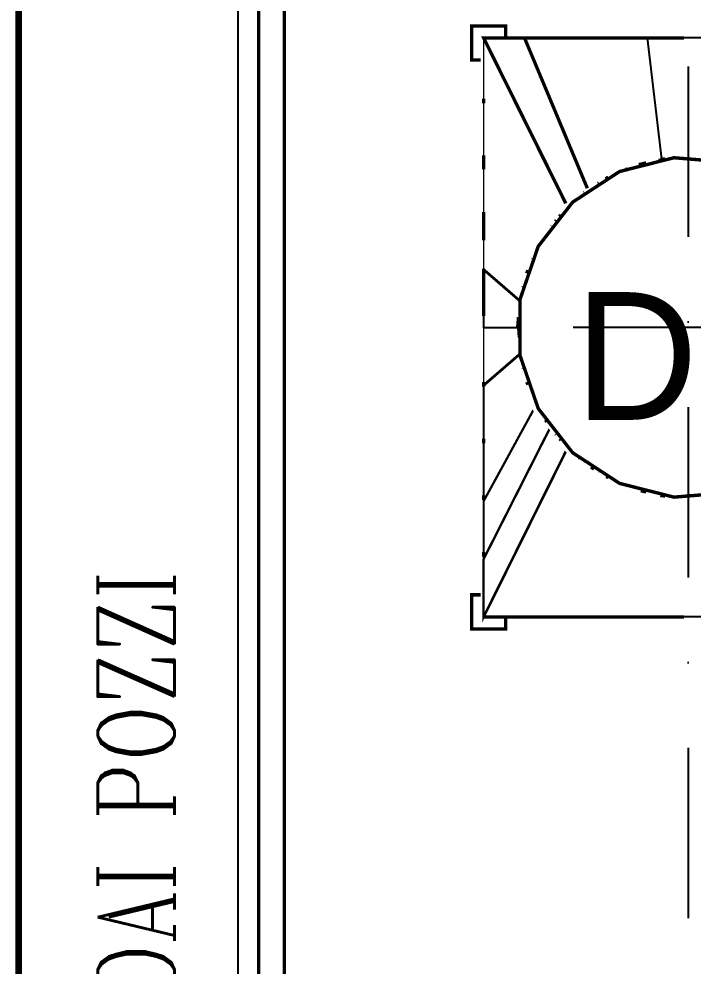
# Model space of a CAD drawing. Extents: x -57244 to 324435, y 15553 to 159369.
# Drawn here: x 126065 to 130022, y 123583 to 129145 of the extents above; entities that cross this region are included whole.
import ezdxf

# ---------------------------------------------------------------- set-up
doc = ezdxf.new("R2010")
doc.units = 0
doc.header["$LTSCALE"] = 2000
doc.header["$MEASUREMENT"] = 0
doc.linetypes.add('DASHDOT', pattern=[1, 0.5, -0.25, 0, -0.25])
doc.layers.add('AREE PDL', color=7, linetype='CONTINUOUS', lineweight=100)
doc.layers.add('BASE', color=253, linetype='CONTINUOUS')
doc.styles.add('ROMANC', font='ROMANC', dxfattribs={"height": 0.2})
doc.styles.add('TXT', font='TXT', dxfattribs={"height": 0.2})

msp = doc.modelspace()

# ---------------------------------------------------------------- linework, layer by layer
at = {"layer": 'AREE PDL'}
msp.add_line((126065, 109205), (126065, 139378), dxfattribs=at)
at = {"layer": 'BASE', "linetype": 'Continuous'}
msp.add_line((127352.6440535424, 118253.048983458), (127352.6440535424, 137622.5337172005), dxfattribs=at)
at = {"layer": 'BASE', "linetype": 'DASHDOT'}
for p, q in [((129992.8440535426, 134865.9937172001, 5658.999999999996), (129992.8440535426, 114344.8937172003, 5658.999999999996)), ((136319.1640535413, 127333.3537172003, 5658.999999999996), (128521.0640535384, 127333.3537172003, 5658.999999999996))]:
    msp.add_line(p, q, dxfattribs=at)
at = {"layer": 'BASE', "linetype": 'Continuous', "const_width": 20}
for points, elevation in [([(127622.8640535411, 118253.048983458), (127622.8640535411, 135743.3537172003), (127472.8640535411, 135743.3537172003), (127472.8640535411, 118253.048983458)], -100), ([(127472.8640535411, 118253.048983458), (127472.8640535411, 135743.3537172003), (127622.8640535411, 135743.3537172003), (127622.8640535411, 118253.048983458)], 1200), ([(128922.8640535405, 129038.1937172003), (128922.8640535405, 129103.3537172003), (128722.8640535405, 129103.3537172003), (128722.8640535405, 128903.3537172003), (128775.6240535406, 128903.3537172003)], 2808.999999997366), ([(128775.6240535411, 128903.3537172003), (128722.8640535411, 128903.3537172003), (128722.8640535411, 129103.3537172003), (128922.8640535411, 129103.3537172003), (128922.8640535411, 129038.1937172003)], -100), ([(129968.5840535412, 129033.3537172003), (128803.3640535411, 129033.3537172003)], 4558.999999999996), ([(128792.8640535411, 128677.5137172004), (128792.8640535411, 128649.7737172004)], 4558.999999999996), ([(128792.8640535411, 128261.3737172004), (128792.8640535411, 128344.5937172003)], 4558.999999999996), ([(129703.4640535412, 128289.1137172004), (129746.6440535412, 128299.4737172003)], 5058.999999999996), ([(129836.4240535412, 128321.0337172003), (129857.6240535411, 128322.6937172003)], 5058.999999999996), ([(129635.6640535412, 128264.4537172003), (129628.2440535411, 128261.3737172004)], 5058.999999999996), ([(129508.7240535412, 128205.8937172004), (129524.7040535412, 128215.6737172003)], 5058.999999999996), ([(129463.4640535412, 128178.1337172003), (129469.2040535412, 128181.6737172003)], 5058.999999999996), ([(129382.0040535411, 128122.6537172003), (129385.9840535411, 128126.0537172003)], 5058.999999999996), ([(129302.7440535411, 128052.6137172004), (129314.0840535412, 128067.1737172003)], 5058.999999999996), ([(128792.8640535411, 128011.6737172003), (128792.8640535411, 127845.2137172003)], 4558.999999999996), ([(129275.0040535411, 128016.9537172003), (129184.5240535412, 127900.7137172003)], 5058.999999999996), ([(129219.5240535412, 127962.9137172003), (129213.7840535412, 127956.1937172003)], 5058.999999999996), ([(129237.4840535411, 127983.9337172003), (129247.2640535411, 127995.3937172003)], 5058.999999999996), ([(129191.7840535412, 127930.4337172003), (129190.1040535412, 127928.4537172003)], 5058.999999999996), ([(129136.2840535412, 127838.7337172002), (129119.7440535411, 127817.4737172003)], 5058.999999999996), ([(129080.8040535412, 127736.5337172003), (129079.8640535411, 127734.2537172004)], 5058.999999999996), ([(128792.8640535411, 127678.7537172002), (128792.8640535411, 127401.3337172003)], 4558.999999999996), ([(129053.0640535412, 127669.5537172003), (129045.3840535411, 127651.0137172003)], 5058.999999999996), ([(129025.3240535412, 127573.6937172003), (129023.9040535412, 127567.7937172003)], 5058.999999999996), ([(129006.4840535411, 127497.9537172003), (129006.4840535411, 127484.5537172003)], 5058.999999999996), ([(128997.5840535412, 127393.3137172003), (128992.8640535411, 127333.3537172003)], 5058.999999999996), ([(129006.4840535411, 127262.6137172004), (129006.4840535411, 127401.3337172003)], 5058.999999999996), ([(129006.4840535411, 127168.7537172004), (129006.4840535411, 127179.3737172004)], 5058.999999999996), ([(129040.9440535412, 127068.4137172003), (129021.9040535412, 127123.8937172004)], 5058.999999999996), ([(129024.5640535412, 127096.1537172003), (129025.3240535412, 127093.0137172003)], 5058.999999999996), ([(129050.4640535412, 127040.6737172003), (129069.5240535412, 126985.1737172003)], 5058.999999999996), ([(128792.8640535411, 126985.1737172003), (128792.8640535411, 127012.9137172003)], 4558.999999999996), ([(129046.5440535412, 127012.9137172003), (129053.0640535412, 126997.1537172003)], 5058.999999999996), ([(129113.3840535411, 126857.4137172003), (129107.6040535411, 126874.2137172003)], 5058.999999999996), ([(129164.0440535412, 126777.8937172004), (129156.0240535412, 126790.9737172003)], 5058.999999999996), ([(129219.5240535412, 126703.7937172003), (129216.1440535412, 126707.7537172002)], 5058.999999999996), ([(128792.8640535411, 126679.9937172004), (128792.8640535411, 126652.2537172002)], 4558.999999999996), ([(129247.2640535411, 126671.3137172003), (129239.8440535412, 126679.9937172004)], 5058.999999999996), ([(129315.5640535412, 126597.6337172004), (129316.8840535411, 126596.7737172003)], 5058.999999999996), ([(129330.5040535411, 126587.8737172004), (129552.4440535412, 126442.8737172002)], 5058.999999999996), ([(129352.7640535411, 126569.0337172003), (129358.2440535411, 126564.3537172003)], 5058.999999999996), ([(129385.9840535411, 126540.6537172003), (129385.2440535411, 126541.2937172003)], 5058.999999999996), ([(129441.4640535412, 126502.0337172003), (129422.7040535412, 126513.5337172004)], 5058.999999999996), ([(129467.9640535412, 126485.7937172003), (129469.2040535412, 126485.0337172003)], 5058.999999999996), ([(129513.2440535411, 126458.0537172003), (129524.7040535412, 126451.0337172004)], 5058.999999999996), ([(129635.6640535412, 126402.2537172002), (129634.9240535412, 126402.5737172003)], 5058.999999999996), ([(129715.0040535411, 126374.8337172003), (129746.6440535412, 126367.2337172003)], 5058.999999999996), ([(128792.8640535411, 126347.0737172003), (128792.8640535411, 126319.3337172003)], 4558.999999999996), ([(129857.6240535926, 126344.0137172004), (129836.4240535926, 126345.6737172003), (129830.5640535927, 126347.0737172003)], 5059.000000248823), ([(128792.8640535411, 126014.1537172003), (128792.8640535411, 125986.4137172003)], 4558.999999999996), ([(128922.8640535411, 125625.7537172002), (128922.8640535411, 125563.3537172003), (128722.8640535411, 125563.3537172003), (128722.8640535411, 125763.3537172003), (128775.6240535411, 125763.3537172003)], 2808.999999999993), ([(129968.5840535412, 125633.3537172003), (128792.8640535411, 125633.3537172003)], 4558.999999999996)]:
    msp.add_lwpolyline(points, dxfattribs=dict(at, elevation=elevation))
at = {"layer": 'BASE', "linetype": 'Continuous', "extrusion": (0, 0.4497791874086584, 0.8931397889322853), "const_width": 20, "elevation": 62108.34128127892}
msp.add_lwpolyline([(-129275.0040535411, -112106.812041266), (-128792.8640535411, -113194.2789888098), (-129032.8640535411, -113194.2789888098)], dxfattribs=at)
at = {"layer": 'BASE', "linetype": 'Continuous', "extrusion": (-0.9204552669568712, 0, 0.3908479263490535), "const_width": 20, "elevation": -116766.1943683173}
msp.add_lwpolyline([(-129033.3537172003, 54534.77940593859), (-128693.3537172003, 54534.77940593859), (-128353.3537172003, 54534.77940593859), (-128013.3537172003, 54534.77940593859), (-127673.3537172002, 54534.77940593859), (-127496.3537172003, 55058.56368672601)], dxfattribs=at)
at = {"layer": 'BASE', "linetype": 'Continuous', "extrusion": (0, 0.4893869261585729, 0.8720667614953936), "const_width": 20, "elevation": 67122.9887132505}
msp.add_lwpolyline([(-129401.7240535411, -109282.0926150509), (-129032.8640535411, -110294.5839046923), (-129272.8640535411, -110294.5839046923), (-129512.8640535411, -110294.5839046923), (-129752.8640535411, -110294.5839046923)], dxfattribs=at)
at = {"layer": 'BASE', "linetype": 'Continuous', "extrusion": (0.9499630838800396, 0.3123621924387218, 0), "const_width": 20, "elevation": 163109.5898631334}
msp.add_lwpolyline([(82196.96738197914, 4558.999999999947), (81355.12414241489, 5053.279999999953)], dxfattribs=at)
at = {"layer": 'BASE', "linetype": 'Continuous', "extrusion": (-0.9749187957186162, -0.2225608720205854, 0), "const_width": 20, "elevation": -154982.3011761887}
msp.add_lwpolyline([(-96209.15919518634, 5055.859999999951), (-96972.5458518683, 4558.999999999947)], dxfattribs=at)
at = {"layer": 'BASE', "linetype": 'Continuous', "extrusion": (-1, 0, 0), "const_width": 20, "elevation": -129992.8640535411}
msp.add_lwpolyline([(-128344.5937172003, 5050.98), (-129033.3537172003, 4558.999999999996)], dxfattribs=at)
at = {"layer": 'BASE', "linetype": 'Continuous', "extrusion": (0.8921623942257842, 0.451714801981645, 0), "const_width": 20, "elevation": 173036.8427439226}
msp.add_lwpolyline([(56637.72749068945, 4558.999999999886), (55780.37236683455, 5054.27999999989)], dxfattribs=at)
at = {"layer": 'BASE', "linetype": 'Continuous', "extrusion": (0.8777290152792461, 0.4791573600988772, 0), "const_width": 20, "elevation": 174546.6878676798}
msp.add_lwpolyline([(50947.4140265187, 4558.999999999953), (50336.88390768739, 5032.379999999954)], dxfattribs=at)
at = {"layer": 'BASE', "linetype": 'Continuous', "const_width": 20, "elevation": 5659.000000000215}
msp.add_lwpolyline([(129113.3840535413, 126857.4137172003), (129006.4840535412, 127168.7537172004), (129006.4840535412, 127497.9537172003), (129113.3840535413, 127809.2937172003), (129315.5640535412, 128069.0737172003), (129591.1640535412, 128249.1337172004), (129910.2840535412, 128329.9337172003), (130238.3440535412, 128302.7537172004), (130539.8040535412, 128170.5137172003), (130782.0040535413, 127947.5737172003), (130938.6640535412, 127658.0537172003), (130992.8640535412, 127333.3537172003), (130938.6640535412, 127008.6537172003), (130782.0040535413, 126719.1337172003), (130539.8040535412, 126496.1937172003), (130238.3440535412, 126363.9537172003), (129910.2840535412, 126336.7737172003), (129591.1640535412, 126417.5737172003), (129315.5640535412, 126597.6337172004)], close=True, dxfattribs=at)
at = {"layer": 'BASE', "linetype": 'Continuous', "extrusion": (-0.8303753384948815, -0.5572044483127456, 0), "const_width": 20, "elevation": -178276.0282188428}
msp.add_lwpolyline([(-34098.81827350099, 5047.339999999875), (-34535.17516321409, 4558.999999999874)], dxfattribs=at)
at = {"layer": 'BASE', "linetype": 'Continuous', "extrusion": (-0.920455266956866, 0, 0.3908479263490657), "const_width": 20, "elevation": -116766.1943683165}
msp.add_lwpolyline([(-127170.3537172003, 55058.56368672752), (-126993.3537172003, 54534.77940594019), (-127333.3537172003, 54534.77940594019)], dxfattribs=at)
at = {"layer": 'BASE', "linetype": 'Continuous', "extrusion": (-0.850680637172466, 0, 0.5256828450119398), "const_width": 20, "elevation": -107165.0075659238}
msp.add_lwpolyline([(-126846.4537172003, 72136.05597859608), (-126313.3537172003, 71582.45221777071), (-126653.3537172003, 71582.45221777071), (-126993.3537172003, 71582.45221777071)], dxfattribs=at)
at = {"layer": 'BASE', "linetype": 'Continuous', "extrusion": (0.830369508893261, -0.5572131357930865, 0), "const_width": 20, "elevation": 36372.75488962317}
msp.add_lwpolyline([(177367.1708189047, 5043.61999999995), (176934.1587728832, 4558.999999999947)], dxfattribs=at)
at = {"layer": 'BASE', "linetype": 'Continuous', "extrusion": (-0.7877542102422844, 0, 0.6159896949183119), "const_width": 20, "elevation": -98648.8238882072}
msp.add_lwpolyline([(-126313.3537172003, 82926.44848049135), (-125973.3537172003, 82926.44848049135), (-126735.4937172004, 83552.8875316368)], dxfattribs=at)
at = {"layer": 'BASE', "linetype": 'Continuous', "extrusion": (-0.712170042935166, 0, 0.7020070013509294), "const_width": 20, "elevation": -88521.9696035944}
msp.add_lwpolyline([(-126604.6137172004, 94347.07778239736), (-125633.3537172003, 93660.2755153656), (-125973.3537172003, 93660.2755153656)], dxfattribs=at)
at = {"layer": 'BASE', "linetype": 'Continuous', "extrusion": (-0.9227198455332648, 0.3854712527012462, 0), "const_width": 20, "elevation": -70633.13814977038}
msp.add_lwpolyline([(-165662.8484821093, 4558.999999999996), (-166616.7458153691, 5052.940000000002)], dxfattribs=at)
at = {"layer": 'BASE', "linetype": 'Continuous', "extrusion": (0.949967494577186, -0.3123487782059414, 0), "const_width": 20, "elevation": 83563.5942462775}
msp.add_lwpolyline([(160564.757376685, 5051.559999999876), (159725.8234083656, 4558.999999999874)], dxfattribs=at)
at = {"layer": 'BASE', "linetype": 'Continuous', "extrusion": (-0.9749159225079044, 0.2225734576281775, 0), "const_width": 20, "elevation": -98301.50340513827}
msp.add_lwpolyline([(-151308.0828966926, 4558.999999999874), (-152068.6407898211, 5054.019999999875)], dxfattribs=at)
at = {"layer": 'BASE', "linetype": 'Continuous', "extrusion": (0.9931897601869308, -0.1165079407586758, 0), "const_width": 20, "elevation": 114231.9326007072}
msp.add_lwpolyline([(140612.2037817918, 5058.999999999947), (139894.999448286, 4558.999999999947)], dxfattribs=at)
at = {"layer": 'BASE', "linetype": 'Continuous', "extrusion": (1, 0, 0), "const_width": 20, "elevation": 129992.8640535411}
msp.add_lwpolyline([(126319.3337172003, 5049), (125633.3537172003, 4558.999999999996)], dxfattribs=at)
at = {"layer": 'BASE', "linetype": 'Continuous'}
for points in [[(131192.8640535436, 128693.3537172002, 4558.999999999996), (131192.8640535436, 129033.3537172003, 4558.999999999996), (130952.8640535412, 129033.3537172003, 4558.999999999996), (130712.8640535389, 129033.3537172003, 4558.999999999996), (130472.8640535424, 129033.3537172003, 4558.999999999996), (130232.8640535401, 129033.3537172003, 4558.999999999996), (129992.8640535436, 129033.3537172003, 4558.999999999996), (129752.8640535412, 129033.3537172003, 4558.999999999996), (129836.4240535404, 128321.0337172002, 5058.999999999996), (129819.0240535405, 128316.8537172002, 5058.999999999996)], [(128792.8640535436, 127673.3537172001, 4558.999999999996), (128792.8640535436, 127333.3537172003, 4558.999999999996), (128992.8640535436, 127333.3537172003, 5058.999999999996), (128997.5840535407, 127273.3937172003, 5058.999999999996)], [(130155.1440535389, 126347.0737172004, 5058.999999999996), (130149.28405354, 126345.6737172002, 5058.999999999996), (130232.8640535401, 125633.3537172003, 4558.999999999996), (129992.8640535436, 125633.3537172003, 4558.999999999996), (129752.8640535412, 125633.3537172003, 4558.999999999996), (129512.8640535389, 125633.3537172003, 4558.999999999996), (129272.8640535424, 125633.3537172003, 4558.999999999996), (129032.8640535401, 125633.3537172003, 4558.999999999996), (128792.8640535436, 125633.3537172003, 4558.999999999996)]]:
    msp.add_polyline3d(points, dxfattribs=at)

# ---------------------------------------------------------------- texts
at = {"layer": 'BASE', "color": 7, "linetype": 'Continuous', "style": 'TXT'}
msp.add_text('D', height=750, dxfattribs=at).set_placement((129326.3640535398, 126790.7337172002, 33950))
at = {"layer": 'BASE', "linetype": 'Continuous', "style": 'ROMANC', "width": 0.8}
msp.add_text('ACQUA DAI POZZI', height=450, rotation=90, dxfattribs=at).set_placement((126977.6098259614, 121478.5036655754))

doc.saveas('drawing.dxf')
